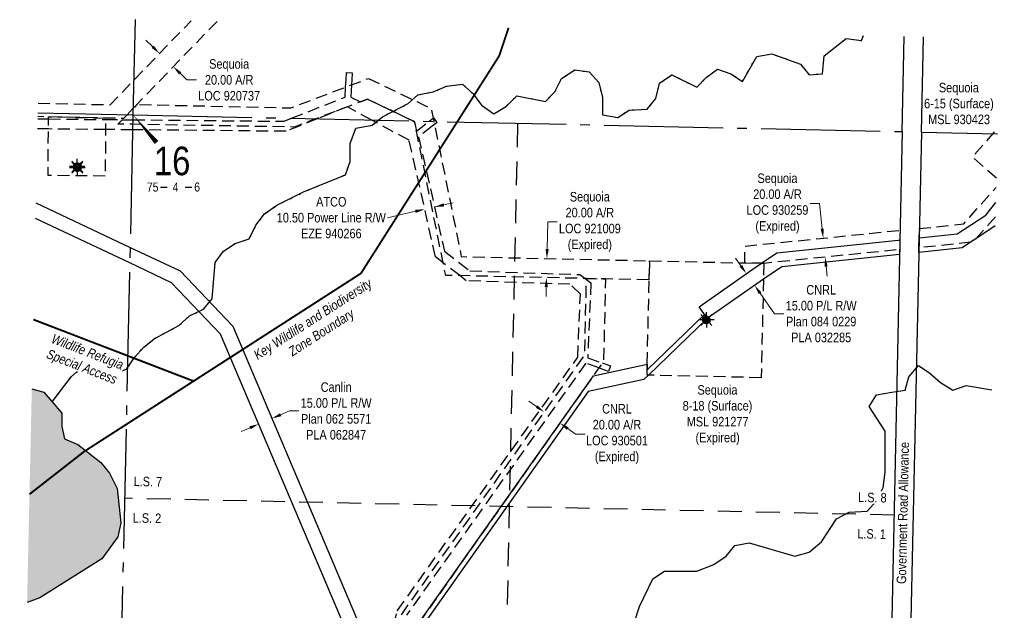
# Model space of a CAD drawing. Extents: x 399328 to 402848, y 6150264 to 6152192.
# Drawn here: x 401564 to 402592, y 6150773 to 6151395 of the extents above; entities that cross this region are included whole.
import ezdxf
from ezdxf.enums import TextEntityAlignment as Align

# ---------------------------------------------------------------- set-up
doc = ezdxf.new("R2010")
doc.units = 0
doc.header["$LTSCALE"] = 5
doc.header["$PDSIZE"] = 0.5
for name, pattern in [('DASHDOT2', [12.7, 6.35, -3.175, 0, -3.175]), ('foc-ACCESSROAD', [3.75, 2.5, -1.25]), ('foc-FLOWLINE', [3.75, 2.5, -1.25]), ('foc-LSD', [8, 5, -3]), ('foc-QUARTERLINE', [33, 25, -3, 2, -3]), ('foc-WHEELTRACKS', [2, 0.4, -1.6])]:
    doc.linetypes.add(name, pattern=pattern)
doc.layers.get('Defpoints').update_dxf_attribs({"color": 9})
for name, color, linetype in [('10', 1, 'Continuous'), ('9', 3, 'Continuous'), ('AS-DRILL-T', 8, 'Continuous'), ('AS-WILDLIFE', 131, 'DASHDOT2'), ('C-AR', 13, 'foc-ACCESSROAD'), ('C-RW', 13, 'Continuous'), ('CG-NOTES', 7, 'Continuous'), ('F-AR', 190, 'foc-ACCESSROAD'), ('F-EZE', 190, 'foc-FLOWLINE'), ('F-RW', 190, 'Continuous'), ('F-WS', 190, 'foc-ACCESSROAD'), ('L-ROAD-T', 7, 'Continuous'), ('L-SEC', 7, 'Continuous'), ('L-SECLBL', 7, 'Continuous'), ('L-SECQ', 8, 'foc-QUARTERLINE'), ('L-SECTION-LSD', 7, 'foc-LSD'), ('T-CREEK', 160, 'Continuous'), ('T-WATER', 160, 'Continuous'), ('T-WATER-H', 133, 'Continuous'), ('T-WATER-P3', 160, 'foc-WHEELTRACKS')]:
    doc.layers.add(name, color=color, linetype=linetype)
for name, color, linetype, lineweight in [('C-AR-T', 13, 'Continuous', 9), ('C-RW-T', 13, 'Continuous', 9), ('F-AR-T', 190, 'Continuous', 9), ('F-EZE-T', 190, 'Continuous', 9), ('F-RW-T', 190, 'Continuous', 9), ('F-WS-T', 190, 'Continuous', 9), ('T-TEXT', 48, 'Continuous', 18)]:
    doc.layers.add(name, color=color, linetype=linetype, lineweight=lineweight)
doc.styles.add('100L', font='ARIALN.TTF', dxfattribs={"height": 11})
doc.styles.add('240', font='ARIALN.TTF', dxfattribs={"height": 30})
doc.styles.add('80CG', font='ARIALN.TTF', dxfattribs={"height": 10})
doc.styles.add('80L', font='ARIALN.TTF', dxfattribs={"height": 10})
doc.styles.add('80LS', font='ARIALNI.TTF', dxfattribs={"height": 10})
doc.styles.add('foc-LtypeFont', font='ARIALN.TTF', dxfattribs={"height": 7.35})
doc.styles.add('SIMPLEX', font='ARIALN.TTF')
doc.linetypes.add('foc-TOPO-flowdirection-NOLINE', pattern='A,0,[">",foc-LtypeFont,S=0.3,R=0,X=0,Y=-0.945],-20,[">",foc-LtypeFont,S=0.3,R=0,X=0,Y=-0.945],0', length=20)
doc.dimstyles.new('Compass 5 000', dxfattribs={"dimscale": 5, "dimtxt": 9, "dimasz": 2, "dimexe": 0.2, "dimexo": 0.0625, "dimgap": 0.5, "dimtad": 0, "dimtih": 1, "dimtoh": 1, "dimzin": 0, "dimdsep": 46, "dimtxsty": '80CG', "dimcen": 0.1, "dimse1": 1, "dimse2": 1, "dimclrd": 256, "dimclrt": 256, "dimaunit": 1, "dimadec": 4, "dimazin": 0, "dimtfac": 0.06, "dimtofl": 0, "dimtmove": 0, "dimatfit": 1, "dimfxl": 0.2, "dimtolj": 1, "dimtzin": 0, "dimlwd": -1, "dimarcsym": 0})

# ---------------------------------------------------------------- blocks, each defined once
blk = doc.blocks.new('L-SECLBL')
at = {"layer": '9', "color": 7}
for p, q in [((-5.1, -27.8), (-12.3, -27.8)), ((20.7, -27.8), (13.5, -27.8))]:
    blk.add_line(p, q, dxfattribs=at)
at = {"layer": '10', "color": 2, "style": 'SIMPLEX'}
blk.add_attdef('SEC', text='', height=30, dxfattribs=at).set_placement((0, 0), align=Align.MIDDLE)
at = {"layer": '10', "color": 5, "style": '80L'}
blk.add_attdef('TWP', text='', height=9.5, dxfattribs=at).set_placement((-14.4, -27.4), align=Align.MIDDLE_RIGHT)
blk.add_attdef('RGE', text='', height=9.5, dxfattribs=at).set_placement((3.6, -27.4), align=Align.MIDDLE_CENTER)
blk.add_attdef('MER', text='', height=9.5, dxfattribs=at).set_placement((23.2, -27.4), align=Align.MIDDLE_LEFT)
blk = doc.blocks.new('*D368')
at = {"layer": 'Defpoints', "color": 0, "transparency": 16777216}
for p in [(401999.2, 6151203.3), (401988.9, 6151201), (401990.1, 6151196)]:
    blk.add_point(p, dxfattribs=at)
at = {"layer": 'F-EZE-T', "transparency": 16777216}
for p, q in [((402010.1, 6151200.6), (402019.8, 6151202.8)), ((401980.3, 6151193.8), (401951, 6151187.1))]:
    blk.add_line(p, q, dxfattribs=at)
for points in [[(401979.9, 6151195.4), (401980.7, 6151192.1), (401990.1, 6151196)], [(402009.7, 6151202.2), (402010.4, 6151198.9), (402000.3, 6151198.3)]]:
    blk.add_solid(points, dxfattribs=at)
at = {"layer": 'F-EZE-T', "transparency": 16777216, "insert": (401891.9, 6151187.1), "char_height": 10, "attachment_point": 5, "style": '80CG'}
blk.add_mtext('\\A1;ATCO\\P10.50 Power Line R/W\\PEZE 940266', dxfattribs=at)
blk = doc.blocks.new('*D369')
at = {"layer": 'Defpoints', "color": 0, "transparency": 16777216}
for p in [(402118.4, 6151144.3), (402172.1, 6151143.1), (402171.7, 6151123.1)]:
    blk.add_point(p, dxfattribs=at)
at = {"layer": 'F-AR-T', "transparency": 16777216}
for p, q in [((402118.6, 6151154.3), (402119.2, 6151182.6)), ((402119.2, 6151182.6), (402129.2, 6151182.6)), ((402117.7, 6151114.3), (402117.5, 6151104.3))]:
    blk.add_line(p, q, dxfattribs=at)
for points in [[(402116.9, 6151154.3), (402120.3, 6151154.2), (402118.4, 6151144.3)], [(402116, 6151114.3), (402119.4, 6151114.2), (402117.9, 6151124.3)]]:
    blk.add_solid(points, dxfattribs=at)
at = {"layer": 'F-AR-T', "transparency": 16777216, "insert": (402163.5, 6151182.6), "char_height": 10, "attachment_point": 5, "style": '80CG'}
blk.add_mtext('\\A1;Sequoia\\P20.00 A/R\\PLOC 921009\\P(Expired)', dxfattribs=at)
blk = doc.blocks.new('*D370')
at = {"layer": 'Defpoints', "color": 0, "transparency": 16777216}
for p in [(402398.9, 6151164.7), (402408.6, 6151165.6), (402400.9, 6151144.8)]:
    blk.add_point(p, dxfattribs=at)
at = {"layer": 'F-AR-T', "transparency": 16777216}
for p, q in [((402404.9, 6151202), (402394.9, 6151202)), ((402407.6, 6151175.6), (402404.9, 6151202)), ((402411.7, 6151135.8), (402412.7, 6151125.9))]:
    blk.add_line(p, q, dxfattribs=at)
for points in [[(402409.3, 6151175.8), (402406, 6151175.4), (402408.6, 6151165.6)], [(402413.3, 6151136), (402410, 6151135.6), (402410.7, 6151145.7)]]:
    blk.add_solid(points, dxfattribs=at)
at = {"layer": 'F-AR-T', "transparency": 16777216, "insert": (402360.6, 6151202), "char_height": 10, "attachment_point": 5, "style": '80CG'}
blk.add_mtext('\\A1;Sequoia\\P20.00 A/R\\PLOC 930259\\P(Expired)', dxfattribs=at)
blk = doc.blocks.new('*D371')
at = {"layer": 'C-AR-T', "transparency": 16777216}
for p, q in [((402107.6, 6150988.9), (402099.5, 6150994.7)), ((402140.3, 6150965.8), (402148.5, 6150960.1)), ((402148.5, 6150960.1), (402158.5, 6150960.1))]:
    blk.add_line(p, q, dxfattribs=at)
for points in [[(402108.6, 6150990.3), (402106.7, 6150987.5), (402115.8, 6150983.1)], [(402141.2, 6150967.2), (402139.3, 6150964.5), (402132.1, 6150971.6)]]:
    blk.add_solid(points, dxfattribs=at)
at = {"layer": 'Defpoints', "color": 0, "transparency": 16777216}
for p in [(402115.8, 6150983.1), (402098.1, 6150958.1), (402114.4, 6150946.5)]:
    blk.add_point(p, dxfattribs=at)
at = {"layer": 'C-AR-T', "transparency": 16777216, "insert": (402192, 6150960.1), "char_height": 10, "attachment_point": 5, "style": '80CG'}
blk.add_mtext('\\A1;CNRL\\P20.00 A/R\\PLOC 930501\\P(Expired)', dxfattribs=at)
blk = doc.blocks.new('*D373')
at = {"layer": 'C-RW-T', "transparency": 16777216}
for p, q in [((402322.2, 6151136.6), (402316.5, 6151144.8)), ((402342.3, 6151107.9), (402357.4, 6151086.4)), ((402357.4, 6151086.4), (402367.4, 6151086.4))]:
    blk.add_line(p, q, dxfattribs=at)
for points in [[(402323.6, 6151137.6), (402320.8, 6151135.6), (402327.9, 6151128.4)], [(402343.7, 6151108.9), (402340.9, 6151107), (402336.6, 6151116.1)]]:
    blk.add_solid(points, dxfattribs=at)
at = {"layer": 'Defpoints', "color": 0, "transparency": 16777216}
for p in [(402330.9, 6151130.5), (402336.6, 6151116.1), (402339.6, 6151118.2)]:
    blk.add_point(p, dxfattribs=at)
at = {"layer": 'C-RW-T', "transparency": 16777216, "insert": (402406.5, 6151086.4), "char_height": 10, "attachment_point": 5, "style": '80CG'}
blk.add_mtext('\\A1;CNRL\\P15.00 P/L R/W\\PPlan 084 0229\\PPLA 032285', dxfattribs=at)
blk = doc.blocks.new('*D374')
at = {"layer": 'Defpoints', "color": 0, "transparency": 16777216}
for p in [(401799.6, 6151008.6), (401813.4, 6151014.4), (401829.5, 6150976.5)]:
    blk.add_point(p, dxfattribs=at)
at = {"layer": 'F-RW-T', "transparency": 16777216}
for p, q in [((401838.7, 6150980.4), (401847.9, 6150984.3)), ((401847.9, 6150984.3), (401857.9, 6150984.3)), ((401806.5, 6150966.7), (401797.3, 6150962.8))]:
    blk.add_line(p, q, dxfattribs=at)
for points in [[(401838.1, 6150981.9), (401839.4, 6150978.8), (401829.5, 6150976.5)], [(401805.8, 6150968.2), (401807.1, 6150965.1), (401815.7, 6150970.6)]]:
    blk.add_solid(points, dxfattribs=at)
at = {"layer": 'F-RW-T', "transparency": 16777216, "insert": (401897, 6150984.3), "char_height": 10, "attachment_point": 5, "style": '80CG'}
blk.add_mtext('\\A1;Canlin\\P15.00 P/L R/W\\PPlan 062 5571\\PPLA 062847', dxfattribs=at)
blk = doc.blocks.new('*D380')
at = {"layer": 'Defpoints', "color": 0, "transparency": 16777216}
for p in [(401704.6, 6151352.3), (401719, 6151338.4), (401725.9, 6151345.6)]:
    blk.add_point(p, dxfattribs=at)
at = {"layer": 'F-AR-T', "transparency": 16777216}
for p, q in [((401704.3, 6151366.4), (401697.1, 6151373.3)), ((401733.1, 6151338.6), (401740.3, 6151331.7)), ((401740.3, 6151331.7), (401750.3, 6151331.7))]:
    blk.add_line(p, q, dxfattribs=at)
for points in [[(401705.5, 6151367.6), (401703.2, 6151365.2), (401711.5, 6151359.4)], [(401734.3, 6151339.8), (401731.9, 6151337.4), (401725.9, 6151345.6)]]:
    blk.add_solid(points, dxfattribs=at)
at = {"layer": 'F-AR-T', "transparency": 16777216, "insert": (401784.6, 6151331.7), "char_height": 10, "attachment_point": 5, "style": '80CG'}
blk.add_mtext('\\A1;Sequoia\\P20.00 A/R\\PLOC 920737', dxfattribs=at)
blk = doc.blocks.new('label_road_undeveloped')
at = {"layer": 'L-ROAD-T', "style": '80L'}
blk.add_text('Government Road Allowance', height=10, dxfattribs=at).set_placement((0, 0), align=Align.MIDDLE_CENTER)
at = {"layer": 'T-TEXT', "style": '80LS'}
blk.add_text('(Undeveloped)', height=10, dxfattribs=at).set_placement((-154.2, 0), align=Align.MIDDLE_CENTER)
blk = doc.blocks.new('GAS')
h = blk.add_hatch(color=255)
h.dxf.hatch_style = 1
edge = h.paths.add_edge_path()
edge.add_arc((0, 0), 0.9, 0, 360)
for p, q in [((-0.81, 0), (-1.62, 0)), ((-0.57, 0.57), (-1.14, 1.14)), ((0, 0.81), (0, 1.62)), ((0.57, 0.57), (1.14, 1.14)), ((1.62, 0), (0.81, 0)), ((-0.57, -0.57), (-1.14, -1.14)), ((0, -0.81), (0, -1.62)), ((1.14, -1.14), (0.57, -0.57))]:
    blk.add_line(p, q)
blk.add_circle((0, 0), 0.8)

msp = doc.modelspace()

# ---------------------------------------------------------------- hatches: boundary and pattern name
at = {"layer": 'T-WATER-H'}
h = msp.add_hatch(color=256, dxfattribs=at)
h.dxf.hatch_style = 1
h.paths.add_polyline_path([(401625.798, 6150949.108), (401611.798, 6150955.108), (401608.798, 6150968.108), (401608.798, 6150982.108), (401598.708, 6150994.001), (401589.799, 6151004.106), (401577.271, 6151007.686), (401572.341, 6150783.361), (401585.8, 6150788.111), (401650.797, 6150829.109), (401667.797, 6150852.11), (401670.797, 6150867.109), (401666.797, 6150903.109), (401658.797, 6150919.109), (401649.796, 6150930.107)])

# ---------------------------------------------------------------- linework, layer by layer
at = {"layer": 'AS-WILDLIFE', "const_width": 2, "flags": 128}
msp.add_lwpolyline([(401747.2, 6151015.637), (401727.135, 6151023.343), (401578.867, 6151080.276)], dxfattribs=at)
at = {"layer": 'C-AR', "flags": 128}
msp.add_lwpolyline([(402312.803, 6150476.131), (402301.42, 6150476.379), (402300.88, 6150482.823), (402290.375, 6150488.711), (402271.191, 6150499.459), (402254.438, 6150508.847), (402239.666, 6150517.124), (402078.885, 6150607.222), (401992.808, 6150655.459), (401987.489, 6150658.44), (401979.396, 6150662.976), (401978.757, 6150663.335), (401961.785, 6150682.828), (401960.96, 6150684.833), (401951.714, 6150707.336), (401950.483, 6150729.832), (401950.266, 6150733.795), (401957.376, 6150758.483), (401957.583, 6150759.246), (402158.032, 6151042.929), (402159.96, 6151122.248), (402159.986, 6151123.329), (402179.979, 6151122.886), (402177.877, 6151036.36), (402176.65, 6151034.625), (402173.058, 6151029.539), (402167.274, 6151021.353), (401975.875, 6150750.46), (401970.419, 6150731.51), (401971.496, 6150711.807), (401978.996, 6150693.557), (401992.068, 6150678.8), (402240.298, 6150539.694), (402255.07, 6150531.417), (402290.574, 6150511.523), (402295.979, 6150508.493), (402319.919, 6150495.079), (402321.526, 6150475.94), (402312.803, 6150476.131)], close=True, dxfattribs=at)
at = {"layer": 'C-RW'}
msp.add_lwpolyline([(402589.444, 6151178.411), (402569.047, 6151164.951), (402563.459, 6151161.264), (402554.724, 6151155.5), (402509.02, 6151150.706), (402509.122, 6151155.462), (402509.344, 6151165.82), (402549.519, 6151170.034), (402579.374, 6151189.735), (402589.987, 6151203.208)], dxfattribs=at)
msp.add_lwpolyline([(402345.818, 6151122.621), (402286.868, 6151081.308), (402283.964, 6151085.452), (402278.26, 6151093.59), (402337.334, 6151134.991), (402343.694, 6151139.245), (402360.007, 6151150.158), (402487.297, 6151163.508), (402489.186, 6151163.707), (402488.971, 6151153.707), (402488.861, 6151148.591), (402365.262, 6151135.629), (402345.818, 6151122.621)], close=True, dxfattribs=at)
at = {"layer": 'F-AR', "flags": 128}
for points in [[(401771.842, 6151393.11), (401687.593, 6151305.878), (401683.714, 6151301.864), (401677.282, 6151295.204), (401673.49, 6151291.276), (401654.905, 6151291.683), (401594.904, 6151293.002), (401583.547, 6151293.251)], [(401583.855, 6151307.246), (401659.51, 6151305.583), (401684.36, 6151331.314), (401744.617, 6151393.705)], [(402589.654, 6151188.035), (402569.047, 6151164.951), (402565.997, 6151161.535), (402563.459, 6151161.264), (402509.122, 6151155.462), (402509.344, 6151165.82), (402509.554, 6151175.621), (402556.212, 6151180.602), (402590.328, 6151218.819)]]:
    msp.add_lwpolyline(points, dxfattribs=at)
for points in [[(401930.973, 6151333.257), (401996.974, 6151301.489), (401999.008, 6151291.472), (401999.684, 6151288.137), (402000.335, 6151284.943), (402028.495, 6151146.253), (402226.227, 6151141.862), (402225.783, 6151121.869), (402179.979, 6151122.886), (402159.986, 6151123.329), (402158.466, 6151123.362), (402026.799, 6151126.286), (402012.078, 6151126.614), (402009.387, 6151139.864), (401981.331, 6151278.036), (401979.353, 6151287.777), (401977.583, 6151288.621), (401930.032, 6151311.515), (401922.7, 6151308.739), (401908.766, 6151303.437), (401875.5, 6151290.856), (401852.802, 6151282.265), (401683.346, 6151285.135), (401667.817, 6151285.398), (401672.197, 6151289.936), (401673.49, 6151291.276), (401677.282, 6151295.204), (401683.714, 6151301.864), (401687.593, 6151305.878), (401849.352, 6151302.342), (401906.952, 6151324.159), (401913.092, 6151326.484), (401930.973, 6151333.257)], [(402346.138, 6151139.193), (402343.694, 6151139.245), (402326.193, 6151139.642), (402326.585, 6151157.307), (402489.403, 6151173.852), (402489.186, 6151163.707), (402488.971, 6151153.707), (402346.138, 6151139.193)]]:
    msp.add_lwpolyline(points, close=True, dxfattribs=at)
at = {"layer": 'F-EZE'}
for points in [[(401583.493, 6151290.791), (401594.882, 6151290.681), (401654.889, 6151290.103), (401672.197, 6151289.936), (401683.45, 6151289.827), (401842.353, 6151288.293), (401850.208, 6151291.411), (401906.368, 6151313.743), (401906.952, 6151324.159), (401907.384, 6151331.847), (401907.819, 6151339.604), (401913.809, 6151339.268), (401913.374, 6151331.511), (401913.092, 6151326.484), (401912.375, 6151313.702), (401922.7, 6151308.739), (401930.032, 6151311.515), (401977.583, 6151288.621), (401979.353, 6151287.777), (401981.331, 6151278.036), (401994.378, 6151287.952), (401994.77, 6151288.244), (401999.008, 6151291.472), (401999.401, 6151291.77), (402002.198, 6151288.082), (402003.031, 6151286.994), (402000.335, 6151284.943), (401998.009, 6151283.176), (401983.46, 6151272.117), (402010.872, 6151152.02), (402037.482, 6151131.271), (402153.064, 6151127.394), (402158.466, 6151123.362), (402159.96, 6151122.248), (402164.539, 6151118.831), (402161.277, 6151040.142), (402176.65, 6151034.625), (402177.506, 6151034.318), (402185.233, 6151031.544), (402183.206, 6151025.898), (402175.48, 6151028.671), (402173.058, 6151029.539), (402159.312, 6151034.473), (401970.985, 6150770.171)], [(401957.583, 6150759.246), (401961.254, 6150774.606), (402150.787, 6151040.601), (402153.536, 6151106.909), (402142.538, 6151117.242), (402033.717, 6151120.892), (402026.799, 6151126.286), (402009.387, 6151139.864), (402001.468, 6151146.039), (401973.549, 6151268.356), (401934.325, 6151289.568), (401908.766, 6151303.437), (401877.145, 6151290.82), (401844.315, 6151277.774), (401683.219, 6151279.329), (401654.789, 6151279.603), (401594.782, 6151280.181), (401583.263, 6151280.293)]]:
    msp.add_lwpolyline(points, dxfattribs=at)
at = {"layer": 'F-RW'}
for points in [[(401581.557, 6151202.686), (401680.509, 6151155.986), (401733.024, 6151131.213), (401788.325, 6151073.423), (401943.746, 6150707.379)], [(401946.198, 6150663.294), (401775.594, 6151065.038), (401724.115, 6151118.836), (401680.148, 6151139.576), (401581.198, 6151186.349)], [(401975.875, 6150750.46), (402167.274, 6151021.353), (402223.818, 6151033.351), (402223.688, 6151027.516), (402283.964, 6151085.452), (402286.868, 6151081.308), (402286.868, 6151081.308), (402225.029, 6151021.871), (402220.221, 6151017.249), (402161.795, 6151004.855), (401980.452, 6150748.276)]]:
    msp.add_lwpolyline(points, dxfattribs=at)
at = {"layer": 'F-WS', "flags": 128}
msp.add_lwpolyline([(401654.321, 6151230.811), (401594.318, 6151231.394), (401594.782, 6151280.181), (401594.882, 6151290.681), (401594.904, 6151293.002), (401654.905, 6151291.683), (401654.889, 6151290.103), (401654.789, 6151279.603), (401654.321, 6151230.811)], close=True, dxfattribs=at)
msp.add_lwpolyline([(402590.54, 6151228.478), (402565.385, 6151250.934), (402587.131, 6151275.29), (402591.676, 6151280.382)], dxfattribs=at)
at = {"layer": 'F-WS'}
msp.add_lwpolyline([(402326.193, 6151139.642), (402343.694, 6151139.245), (402346.138, 6151139.193), (402345.818, 6151122.621), (402343.522, 6151019.239), (402225.029, 6151021.871), (402223.563, 6151021.903), (402223.688, 6151027.516), (402223.818, 6151033.351), (402225.783, 6151121.869), (402226.227, 6151141.862), (402326.193, 6151139.642)], close=True, dxfattribs=at)
at = {"layer": 'L-SEC'}
for p, q in [((402491.626, 6151277.399), (402493.774, 6151377.338)), ((402511.73, 6151276.967), (402513.878, 6151376.899)), ((402491.626, 6151277.399), (402474.351, 6150472.604)), ((402511.73, 6151276.968), (402494.455, 6150472.169))]:
    msp.add_line(p, q, dxfattribs=at)
at = {"layer": 'L-SECLBL', "flags": 128}
msp.add_lwpolyline([(401683.564, 6151295.067, 0, 4.998, 0), (401708.302, 6151266.014, 0, 0, 0)], format="xyseb", dxfattribs=at)
at = {"layer": 'L-SECQ'}
for p, q in [((401685.759, 6151394.991), (401683.564, 6151295.067)), ((401583.635, 6151297.252), (401683.564, 6151295.067)), ((401683.564, 6151295.067), (401665.886, 6150490.311)), ((401683.564, 6151295.067), (402491.626, 6151277.399)), ((402511.73, 6151276.957), (402591.563, 6151275.199))]:
    msp.add_line(p, q, dxfattribs=at)
at = {"layer": 'L-SECTION-LSD'}
for p, q in [((402087.595, 6151286.233), (402070.119, 6150481.458)), ((402482.993, 6150875.002), (401674.725, 6150892.689))]:
    msp.add_line(p, q, dxfattribs=at)
at = {"layer": 'T-WATER'}
msp.add_lwpolyline([(401577.271, 6151007.686), (401589.799, 6151004.106), (401598.708, 6150994.001), (401608.798, 6150982.108), (401608.798, 6150968.108), (401611.798, 6150955.108), (401625.798, 6150949.108), (401649.796, 6150930.107), (401658.797, 6150919.109), (401666.797, 6150903.109), (401670.797, 6150867.109), (401667.797, 6150852.11), (401650.797, 6150829.109), (401585.8, 6150788.111), (401572.341, 6150783.361)], dxfattribs=at)
at = {"layer": 'T-WATER-P3', "flags": 128}
msp.add_lwpolyline([(401598.708, 6150994.001), (401618.798, 6151020.106), (401628.797, 6151029.107), (401644.797, 6151028.106), (401661.796, 6151023.107), (401676.796, 6151028.107), (401684.795, 6151040.105), (401694.795, 6151051.106), (401705.794, 6151060.106), (401731.793, 6151074.106), (401742.793, 6151084.105), (401757.792, 6151091.105), (401766.792, 6151102.104), (401769.792, 6151140.104), (401778.791, 6151152.104), (401790.791, 6151160.104), (401805.79, 6151165.104), (401812.79, 6151179.103), (401821.79, 6151191.103), (401834.789, 6151200.103), (401862.788, 6151214.103), (401906.786, 6151232.101), (401911.786, 6151246.102), (401911.786, 6151265.102), (401917.786, 6151281.101), (401934.785, 6151284.101), (401945.785, 6151293.101), (401972.784, 6151307.101), (401982.783, 6151316.1), (401998.783, 6151319.1), (402012.782, 6151325.1), (402029.782, 6151327.1), (402040.781, 6151317.099), (402049.781, 6151305.1), (402062.781, 6151296.101), (402075.78, 6151304.1), (402086.78, 6151315.1), (402116.779, 6151309.1), (402126.778, 6151319.1), (402133.778, 6151333.1), (402147.777, 6151342.098), (402162.777, 6151340.099), (402172.777, 6151329.1), (402176.777, 6151313.1), (402176.777, 6151295.1), (402192.776, 6151292.1), (402204.776, 6151300.099), (402223.775, 6151301.1), (402232.775, 6151312.1), (402236.775, 6151328.099), (402249.774, 6151337.099), (402275.773, 6151324.099), (402285.773, 6151334.099), (402297.772, 6151343.099), (402311.771, 6151338.099), (402323.772, 6151330.099), (402338.77, 6151356.098), (402354.77, 6151359.098), (402384.769, 6151348.098), (402393.769, 6151337.099), (402407.769, 6151338.098), (402409.767, 6151357.098), (402432.767, 6151375.098), (402448.767, 6151373.098), (402450.984, 6151378.273)], dxfattribs=at)
at = {"layer": 'T-WATER-P3', "linetype": 'foc-TOPO-flowdirection-NOLINE', "flags": 128}
msp.add_lwpolyline([(401598.708, 6150994.001), (401618.798, 6151020.106), (401628.797, 6151029.107), (401644.797, 6151028.106), (401661.796, 6151023.107), (401676.796, 6151028.107), (401684.795, 6151040.105), (401694.795, 6151051.106), (401705.794, 6151060.106), (401731.793, 6151074.106), (401742.793, 6151084.105), (401757.792, 6151091.105), (401766.792, 6151102.104), (401769.792, 6151140.104), (401778.791, 6151152.104), (401790.791, 6151160.104), (401805.79, 6151165.104), (401812.79, 6151179.103), (401821.79, 6151191.103), (401834.789, 6151200.103), (401862.788, 6151214.103), (401906.786, 6151232.101), (401911.786, 6151246.102), (401911.786, 6151265.102), (401917.786, 6151281.101), (401934.785, 6151284.101), (401945.785, 6151293.101), (401972.784, 6151307.101), (401982.783, 6151316.1), (401998.783, 6151319.1), (402012.782, 6151325.1), (402029.782, 6151327.1), (402040.781, 6151317.099), (402049.781, 6151305.1), (402062.781, 6151296.101), (402075.78, 6151304.1), (402086.78, 6151315.1), (402116.779, 6151309.1), (402126.778, 6151319.1), (402133.778, 6151333.1), (402147.777, 6151342.098), (402162.777, 6151340.099), (402172.777, 6151329.1), (402176.777, 6151313.1), (402176.777, 6151295.1), (402192.776, 6151292.1), (402204.776, 6151300.099), (402223.775, 6151301.1), (402232.775, 6151312.1), (402236.775, 6151328.099), (402249.774, 6151337.099), (402275.773, 6151324.099), (402285.773, 6151334.099), (402297.772, 6151343.099), (402311.771, 6151338.099), (402323.772, 6151330.099), (402338.77, 6151356.098), (402354.77, 6151359.098), (402384.769, 6151348.098), (402393.769, 6151337.099), (402407.769, 6151338.098), (402409.767, 6151357.098), (402432.767, 6151375.098), (402448.767, 6151373.098), (402450.984, 6151378.273)], dxfattribs=at)

# ---------------------------------------------------------------- block references
at = {"layer": 'AS-DRILL-T', "color": 3, "xscale": 4.99999999999998, "yscale": 4.99999999999998, "zscale": 4.99999999999998}
for p in [(401625.043, 6151240.756), (401625.079, 6151239.53), (402285.925, 6151079.824)]:
    msp.add_blockref('GAS', p, dxfattribs=at)
at = {"layer": 'CG-NOTES', "color": 3, "rotation": 88.77034028345436}
msp.add_blockref('label_road_undeveloped', (402492.269, 6150877.302), dxfattribs=at)
at = {"layer": 'L-SECLBL'}
msp.add_blockref('L-SECLBL', (401724.723, 6151246.683), dxfattribs=at).add_auto_attribs({'SEC': '16', 'TWP': '75', 'RGE': '4', 'MER': '6'})

# ---------------------------------------------------------------- texts
at = {"layer": 'AS-WILDLIFE', "insert": (401877.672, 6151072.548), "char_height": 10, "attachment_point": 5, "rotation": 32.735301, "style": '240'}
msp.add_mtext_dynamic_manual_height_columns('{\\fArial Narrow|b0|i1|c0|p34;Key Wildlife and Biodiversity Zone Boundary}', width=144.69754, gutter_width=45, heights=[0], dxfattribs=at)
at = {"layer": 'F-WS-T', "attachment_point": 1, "style": '80L'}
for s, width, gutter_width, insert, char_height in [('\\pi15.80716;Sequoia\\P\\pi0.25464;6-15 (Surface)\\P\\pi4.52817;MSL 930423', 72.6307, 50, (402514.356, 6151328.616), 10), ('\\pi15.80099;Sequoia\\P\\pi0.27499;8-18 (Surface)\\P\\pi4.5264;MSL 921277\\P\\pi13.76563;{\\A1;(Expired)}', 72.60233, 49.98, (402260.742, 6151011.448), 9.99609)]:
    msp.add_mtext_dynamic_manual_height_columns(s, width=width, gutter_width=gutter_width, heights=[0], dxfattribs=dict(at, insert=insert, char_height=char_height))

# ---------------------------------------------------------------- dimensions: what is measured, and where the dimension line sits
at = {"layer": 'C-AR-T'}
dim = msp.add_linear_dim(base=(402115.784, 6150983.138), p1=(402114.399, 6150946.518), p2=(402098.064, 6150958.06), angle=144.755028, text='CNRL\\P20.00 A/R\\PLOC 930501\\P(Expired)', dimstyle='Compass 5 000', dxfattribs=at)
dim.commit()
dim.dimension.update_dxf_attribs({"geometry": '*D371', "text_midpoint": (402191.966, 6150960.054), "dimtype": 161})
at = {"layer": 'C-RW-T'}
dim = msp.add_linear_dim(base=(402336.555, 6151116.129), p1=(402330.948, 6151130.515), p2=(402339.556, 6151118.233), angle=305.023228, text='CNRL\\P15.00 P/L R/W\\PPlan 084 0229\\PPLA 032285', dimstyle='Compass 5 000', dxfattribs=at)
dim.commit()
dim.dimension.update_dxf_attribs({"geometry": '*D373', "text_midpoint": (402406.478, 6151086.391), "dimtype": 161})
at = {"layer": 'F-AR-T'}
for base, p1, p2, angle, text, picture, middle in [((401725.914, 6151345.556), (401704.596, 6151352.266), (401718.979, 6151338.375), 315.996582, 'Sequoia\\P20.00 A/R\\PLOC 920737', '*D380', (401784.604, 6151331.662)), ((402408.64, 6151165.645), (402400.916, 6151144.759), (402398.894, 6151164.655), 95.802239, 'Sequoia\\P20.00 A/R\\PLOC 930259\\P(Expired)', '*D370', (402360.629, 6151202.021)), ((402118.366, 6151144.257), (402171.677, 6151123.07), (402172.121, 6151143.063), 88.727912, 'Sequoia\\P20.00 A/R\\PLOC 921009\\P(Expired)', '*D369', (402163.532, 6151182.567))]:
    dim = msp.add_linear_dim(base=base, p1=p1, p2=p2, angle=angle, text=text, dimstyle='Compass 5 000', dxfattribs=at)
    dim.commit()
    dim.dimension.update_dxf_attribs({"geometry": picture, "text_midpoint": middle, "dimtype": 161})
at = {"layer": 'F-EZE-T'}
dim = msp.add_linear_dim(base=(401990.065, 6151195.998), p1=(401999.167, 6151203.303), p2=(401988.931, 6151200.967), angle=192.857419, text='ATCO\\P10.50 Power Line R/W\\PEZE 940266', dimstyle='Compass 5 000', dxfattribs=at)
dim.commit()
dim.dimension.update_dxf_attribs({"geometry": '*D368', "text_midpoint": (401891.896, 6151187.089), "dimtype": 161})
at = {"layer": 'F-RW-T'}
dim = msp.add_linear_dim(base=(401829.499, 6150976.451), p1=(401799.577, 6151008.562), p2=(401813.377, 6151014.421), angle=23.005877, text='Canlin\\P15.00 P/L R/W\\PPlan 062 5571\\PPLA 062847', dimstyle='Compass 5 000', dxfattribs=at)
dim.commit()
dim.dimension.update_dxf_attribs({"geometry": '*D374', "text_midpoint": (401896.991, 6150984.268), "dimtype": 161})

# ---------------------------------------------------------------- next in the draw order: texts
at = {"layer": 'L-SECTION-LSD', "attachment_point": 1, "rotation": 358.755964, "style": '100L', "bg_fill": 3, "box_fill_scale": 1.15, "bg_fill_color": 256, "bg_fill_transparency": 0}
for s, width, insert, char_height in [('\\pi2.2984;L.S. 7', 30.86841, (401682.098, 6150915.553), 9.99609), ('\\pi2.13962;L.S. 2', 30.64145, (401681.267, 6150877.292), 9.99609), ('L.S. 1', 29.97948, (402444.63, 6150860.599), 9.9961)]:
    msp.add_mtext_dynamic_manual_height_columns(s, width=width, gutter_width=54.979, heights=[0], dxfattribs=dict(at, insert=insert, char_height=char_height))

# ---------------------------------------------------------------- next in the draw order: linework, layer by layer
at = {"layer": 'AS-WILDLIFE', "const_width": 2, "flags": 128}
msp.add_lwpolyline([(401574.837, 6150896.923), (401632.451, 6150941.87), (401923.029, 6151128.67), (402068.317, 6151356.98), (402078.13, 6151386.419)], dxfattribs=at)
at = {"layer": 'T-CREEK'}
msp.add_lwpolyline([(402205.78, 6150749.11), (402215.78, 6150779.109), (402229.778, 6150808.109), (402241.778, 6150816.107), (402275.776, 6150816.108), (402293.776, 6150823.108), (402306.776, 6150832.108), (402315.776, 6150843.108), (402330.775, 6150846.108), (402378.774, 6150832.108), (402393.773, 6150836.108), (402406.773, 6150847.107), (402422.772, 6150871.106), (402435.771, 6150878.107), (402454.77, 6150879.107), (402464.77, 6150890.106), (402471.77, 6150904.106), (402473.77, 6150920.106), (402473.769, 6150963.105), (402456.77, 6150989.105), (402464.769, 6151001.104), (402480.769, 6151004.104), (402494.768, 6151006.104), (402498.768, 6151020.104), (402508.768, 6151032.104), (402520.767, 6151024.104), (402531.767, 6151014.104), (402544.767, 6151006.104), (402558.766, 6151011.104), (402585.68, 6151006.49)], dxfattribs=at)

# ---------------------------------------------------------------- next in the draw order: texts
at = {"layer": 'AS-WILDLIFE', "insert": (401632.355, 6151037.286), "char_height": 10, "attachment_point": 5, "rotation": 338.993836, "style": '240', "bg_fill": 3, "box_fill_scale": 1.15, "bg_fill_color": 256, "bg_fill_true_color": 256, "bg_fill_transparency": 0}
msp.add_mtext_dynamic_manual_height_columns('{\\fArial Narrow|b0|i1|c0|p34;Wildlife Refugia \\PSpecial Access}', width=79.34284, gutter_width=45, heights=[0], dxfattribs=at)

# ---------------------------------------------------------------- next in the draw order: linework, layer by layer
at = {"layer": 'T-CREEK', "linetype": 'foc-TOPO-flowdirection-NOLINE', "flags": 128}
msp.add_lwpolyline([(401564.414, 6150422.68), (401569.803, 6150424.117), (401582.803, 6150432.116), (401584.803, 6150447.117), (401589.801, 6150462.117), (401604.802, 6150462.117), (401621.801, 6150456.117), (401634.8, 6150449.117), (401655.8, 6150428.117), (401666.8, 6150437.117), (401670.8, 6150451.116), (401670.8, 6150470.116), (401660.8, 6150485.115), (401648.8, 6150513.116), (401651.8, 6150528.115), (401661.799, 6150542.115), (401692.798, 6150547.115), (401710.797, 6150546.115), (401725.796, 6150540.114), (401732.797, 6150527.115), (401743.797, 6150518.115), (401757.797, 6150511.114), (401763.796, 6150497.114), (401756.797, 6150483.116), (401756.797, 6150448.116), (401769.797, 6150438.116), (401786.796, 6150434.117), (401796.796, 6150444.116), (401802.795, 6150458.115), (401810.794, 6150471.116), (401824.795, 6150475.116), (401861.793, 6150475.116), (401879.793, 6150469.116), (401892.793, 6150459.116), (401906.792, 6150455.116), (401932.791, 6150471.114), (401942.791, 6150481.115), (401942.791, 6150501.114), (401954.79, 6150509.114), (401983.789, 6150499.115), (401997.789, 6150490.114), (402007.789, 6150480.114), (402009.789, 6150445.115), (402020.789, 6150433.116), (402035.788, 6150432.116), (402056.787, 6150434.116), (402086.786, 6150448.115), (402097.785, 6150458.115), (402100.786, 6150473.115), (402100.785, 6150495.115), (402086.786, 6150501.115), (402067.787, 6150499.115), (402056.787, 6150489.114), (402045.787, 6150495.115), (402031.788, 6150522.114), (402020.788, 6150531.114), (402018.788, 6150546.114), (402027.787, 6150558.114), (402029.648, 6150559.651), (402030.349, 6150560.097), (402045.053, 6150564.707), (402053.205, 6150572.233), (402069.524, 6150586.458), (402088.166, 6150592.93), (402092.813, 6150604.389), (402109.26, 6150621.634), (402129.555, 6150634.235), (402123.947, 6150653.642), (402117.493, 6150656.286), (402099.167, 6150657.567), (402084.592, 6150667.919), (402083.996, 6150683.952), (402097.398, 6150694.441), (402109.784, 6150701.111), (402138.783, 6150711.111), (402155.782, 6150711.111), (402175.781, 6150714.11), (402187.781, 6150726.11), (402195.78, 6150738.11), (402205.78, 6150749.11), (402215.78, 6150779.109), (402229.778, 6150808.109), (402241.778, 6150816.107), (402275.776, 6150816.108), (402293.776, 6150823.108), (402306.776, 6150832.108), (402315.776, 6150843.108), (402330.775, 6150846.108), (402378.774, 6150832.108), (402393.773, 6150836.108), (402406.773, 6150847.107), (402422.772, 6150871.106), (402435.771, 6150878.107), (402454.77, 6150879.107), (402464.77, 6150890.106), (402471.77, 6150904.106), (402473.77, 6150920.106), (402473.769, 6150963.105), (402456.77, 6150989.105), (402464.769, 6151001.104), (402480.769, 6151004.104), (402494.768, 6151006.104), (402498.768, 6151020.104), (402508.768, 6151032.104), (402520.767, 6151024.104), (402531.767, 6151014.104), (402544.767, 6151006.104), (402558.766, 6151011.104), (402585.68, 6151006.49)], dxfattribs=at)

# ---------------------------------------------------------------- next in the draw order: texts
at = {"layer": 'L-SECTION-LSD', "insert": (402445.461, 6150898.86), "char_height": 9.9961, "attachment_point": 1, "rotation": 358.755964, "style": '100L', "bg_fill": 3, "box_fill_scale": 1.15, "bg_fill_color": 256, "bg_fill_transparency": 0}
msp.add_mtext_dynamic_manual_height_columns('L.S. 8', width=30.38927, gutter_width=54.979, heights=[0], dxfattribs=at)

doc.saveas('drawing.dxf')
